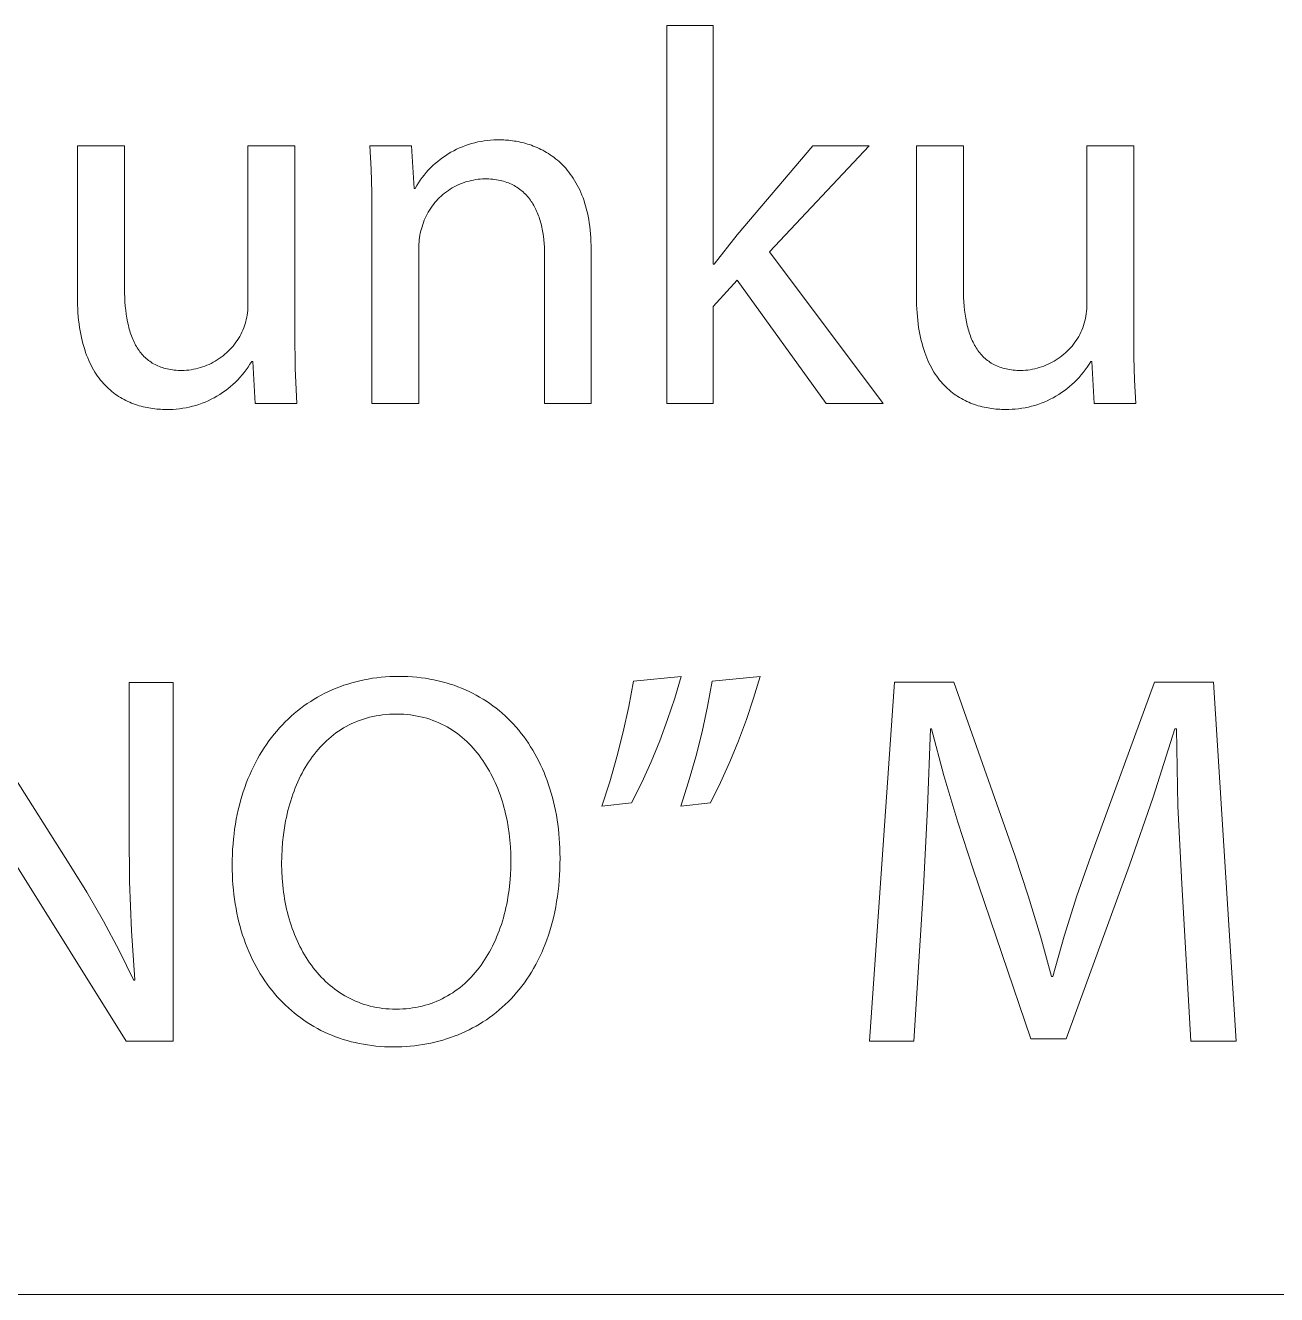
# Model space of a CAD drawing. Header units: millimetres. Extents: x -582 to 3448, y -204 to 2611.
# Drawn here: x 2546.6 to 2641.4, y -204.3 to -108.1 of the extents above; entities that cross this region are included whole.
import ezdxf

# ---------------------------------------------------------------- set-up
doc = ezdxf.new("R2010")
doc.units = ezdxf.units.MM
doc.header["$MEASUREMENT"] = 0
doc.layers.add('Domyślny', color=7, linetype='Continuous', true_color=0x000000)

msp = doc.modelspace()

# ---------------------------------------------------------------- linework, layer by layer
at = {"layer": 'Domyślny', "color": 18, "lineweight": 15, "true_color": 0x000000}
for p, q in [((2595.187, -136.726), (2595.187, -108.073)), ((2595.187, -108.073), (2598.703, -108.073)), ((2598.703, -108.073), (2598.703, -126.164)), ((2550.532, -128.628), (2550.532, -117.194)), ((2550.532, -117.194), (2554.102, -117.194)), ((2554.102, -117.194), (2554.102, -128.011)), ((2563.456, -129.178), (2563.456, -117.194)), ((2563.456, -117.194), (2567, -117.194)), ((2567, -117.194), (2567, -131.406)), ((2572.781, -118.959), (2572.683, -117.194)), ((2572.683, -117.194), (2575.837, -117.194)), ((2575.837, -117.194), (2576.038, -120.428)), ((2579.487, -117.36), (2579.712, -117.266)), ((2579.712, -117.266), (2579.94, -117.179)), ((2579.94, -117.179), (2580.171, -117.099)), ((2580.171, -117.099), (2580.404, -117.028)), ((2580.404, -117.028), (2580.64, -116.965)), ((2580.64, -116.965), (2580.877, -116.909)), ((2580.877, -116.909), (2581.117, -116.862)), ((2581.117, -116.862), (2581.358, -116.823)), ((2581.358, -116.823), (2581.6, -116.792)), ((2581.6, -116.792), (2581.843, -116.769)), ((2581.843, -116.769), (2582.086, -116.755)), ((2582.086, -116.755), (2582.33, -116.749)), ((2582.33, -116.749), (2582.574, -116.751)), ((2582.574, -116.751), (2582.702, -116.752)), ((2582.702, -116.752), (2582.831, -116.756)), ((2582.831, -116.756), (2582.963, -116.762)), ((2582.963, -116.762), (2583.096, -116.771)), ((2583.096, -116.771), (2583.231, -116.782)), ((2583.231, -116.782), (2583.367, -116.796)), ((2583.367, -116.796), (2583.505, -116.814)), ((2583.505, -116.814), (2583.644, -116.834)), ((2583.644, -116.834), (2583.785, -116.857)), ((2583.785, -116.857), (2583.926, -116.883)), ((2583.926, -116.883), (2584.068, -116.912)), ((2584.068, -116.912), (2584.211, -116.945)), ((2584.211, -116.945), (2584.355, -116.981)), ((2584.355, -116.981), (2584.499, -117.02)), ((2584.499, -117.02), (2584.643, -117.063)), ((2584.643, -117.063), (2584.788, -117.109)), ((2584.788, -117.109), (2584.933, -117.159)), ((2584.933, -117.159), (2585.077, -117.213)), ((2585.077, -117.213), (2585.222, -117.27)), ((2585.222, -117.27), (2585.366, -117.331)), ((2585.366, -117.331), (2585.51, -117.397)), ((2600.528, -123.936), (2606.245, -117.199)), ((2610.526, -117.199), (2602.984, -125.225)), ((2606.245, -117.199), (2610.526, -117.199)), ((2614.11, -128.628), (2614.11, -117.194)), ((2614.11, -117.194), (2617.666, -117.194)), ((2617.666, -117.194), (2617.666, -128.011)), ((2627.02, -129.178), (2627.02, -117.194)), ((2627.02, -117.194), (2630.577, -117.194)), ((2630.577, -117.194), (2630.577, -131.406)), ((2577.83, -118.381), (2578.021, -118.229)), ((2578.021, -118.229), (2578.217, -118.084)), ((2578.217, -118.084), (2578.418, -117.946)), ((2578.418, -117.946), (2578.624, -117.814)), ((2578.624, -117.814), (2578.834, -117.69)), ((2578.834, -117.69), (2579.048, -117.573)), ((2579.048, -117.573), (2579.266, -117.463)), ((2579.266, -117.463), (2579.487, -117.36)), ((2585.51, -117.397), (2585.653, -117.466)), ((2585.653, -117.466), (2585.796, -117.539)), ((2585.796, -117.539), (2585.938, -117.617)), ((2585.938, -117.617), (2586.079, -117.699)), ((2586.079, -117.699), (2586.219, -117.785)), ((2586.219, -117.785), (2586.357, -117.876)), ((2586.357, -117.876), (2586.495, -117.971)), ((2586.495, -117.971), (2586.63, -118.071)), ((2586.63, -118.071), (2586.765, -118.175)), ((2586.765, -118.175), (2586.897, -118.284)), ((2586.897, -118.284), (2587.028, -118.398)), ((2572.835, -120.727), (2572.781, -118.959)), ((2576.801, -119.418), (2576.958, -119.231)), ((2576.958, -119.231), (2577.12, -119.049)), ((2577.12, -119.049), (2577.289, -118.873)), ((2577.289, -118.873), (2577.464, -118.703)), ((2577.464, -118.703), (2577.644, -118.539)), ((2577.644, -118.539), (2577.83, -118.381)), ((2587.028, -118.398), (2587.157, -118.517)), ((2587.157, -118.517), (2587.283, -118.641)), ((2587.283, -118.641), (2587.408, -118.77)), ((2587.408, -118.77), (2587.53, -118.904)), ((2587.53, -118.904), (2587.649, -119.043)), ((2587.649, -119.043), (2587.766, -119.187)), ((2587.766, -119.187), (2587.88, -119.337)), ((2576.119, -120.428), (2576.241, -120.217)), ((2576.241, -120.217), (2576.371, -120.01)), ((2576.371, -120.01), (2576.508, -119.808)), ((2576.508, -119.808), (2576.651, -119.611)), ((2576.651, -119.611), (2576.801, -119.418)), ((2579.392, -120.155), (2579.236, -120.229)), ((2579.551, -120.086), (2579.392, -120.155)), ((2579.712, -120.022), (2579.551, -120.086)), ((2579.876, -119.964), (2579.712, -120.022)), ((2580.041, -119.912), (2579.876, -119.964)), ((2580.208, -119.865), (2580.041, -119.912)), ((2580.376, -119.825), (2580.208, -119.865)), ((2580.546, -119.79), (2580.376, -119.825)), ((2580.717, -119.761), (2580.546, -119.79)), ((2580.888, -119.737), (2580.717, -119.761)), ((2581.061, -119.72), (2580.888, -119.737)), ((2581.233, -119.709), (2581.061, -119.72)), ((2581.407, -119.703), (2581.233, -119.709)), ((2581.562, -119.705), (2581.407, -119.703)), ((2581.713, -119.711), (2581.562, -119.705)), ((2581.862, -119.72), (2581.713, -119.711)), ((2582.008, -119.733), (2581.862, -119.72)), ((2582.151, -119.75), (2582.008, -119.733)), ((2582.29, -119.771), (2582.151, -119.75)), ((2582.427, -119.795), (2582.29, -119.771)), ((2582.56, -119.822), (2582.427, -119.795)), ((2582.691, -119.853), (2582.56, -119.822)), ((2582.818, -119.887), (2582.691, -119.853)), ((2582.943, -119.925), (2582.818, -119.887)), ((2583.065, -119.966), (2582.943, -119.925)), ((2583.184, -120.01), (2583.065, -119.966)), ((2583.3, -120.057), (2583.184, -120.01)), ((2583.413, -120.108), (2583.3, -120.057)), ((2583.523, -120.162), (2583.413, -120.108)), ((2583.63, -120.218), (2583.523, -120.162)), ((2583.735, -120.278), (2583.63, -120.218)), ((2587.88, -119.337), (2587.992, -119.493)), ((2587.992, -119.493), (2588.1, -119.653)), ((2588.1, -119.653), (2588.205, -119.82)), ((2588.205, -119.82), (2588.307, -119.992)), ((2588.307, -119.992), (2588.405, -120.17)), ((2588.405, -120.17), (2588.5, -120.354)), ((2572.844, -122.495), (2572.835, -120.727)), ((2576.038, -120.428), (2576.119, -120.428)), ((2577.968, -121.126), (2577.846, -121.249)), ((2578.095, -121.007), (2577.968, -121.126)), ((2578.225, -120.893), (2578.095, -121.007)), ((2578.359, -120.784), (2578.225, -120.893)), ((2578.497, -120.679), (2578.359, -120.784)), ((2578.639, -120.579), (2578.497, -120.679)), ((2578.783, -120.484), (2578.639, -120.579)), ((2578.931, -120.394), (2578.783, -120.484)), ((2579.082, -120.309), (2578.931, -120.394)), ((2579.236, -120.229), (2579.082, -120.309)), ((2583.837, -120.341), (2583.735, -120.278)), ((2583.936, -120.407), (2583.837, -120.341)), ((2584.033, -120.475), (2583.936, -120.407)), ((2584.126, -120.547), (2584.033, -120.475)), ((2584.218, -120.621), (2584.126, -120.547)), ((2584.306, -120.698), (2584.218, -120.621)), ((2584.392, -120.777), (2584.306, -120.698)), ((2584.475, -120.86), (2584.392, -120.777)), ((2584.556, -120.944), (2584.475, -120.86)), ((2584.634, -121.032), (2584.556, -120.944)), ((2584.709, -121.122), (2584.634, -121.032)), ((2584.782, -121.214), (2584.709, -121.122)), ((2588.5, -120.354), (2588.592, -120.543)), ((2588.592, -120.543), (2588.679, -120.739)), ((2588.679, -120.739), (2588.762, -120.941)), ((2588.762, -120.941), (2588.842, -121.148)), ((2588.842, -121.148), (2588.917, -121.362)), ((2577.208, -122.067), (2577.119, -122.215)), ((2577.302, -121.921), (2577.208, -122.067)), ((2577.402, -121.78), (2577.302, -121.921)), ((2577.506, -121.641), (2577.402, -121.78)), ((2577.615, -121.506), (2577.506, -121.641)), ((2577.728, -121.376), (2577.615, -121.506)), ((2577.846, -121.249), (2577.728, -121.376)), ((2584.853, -121.309), (2584.782, -121.214)), ((2584.921, -121.406), (2584.853, -121.309)), ((2584.987, -121.505), (2584.921, -121.406)), ((2585.05, -121.607), (2584.987, -121.505)), ((2585.111, -121.711), (2585.05, -121.607)), ((2585.169, -121.817), (2585.111, -121.711)), ((2585.225, -121.925), (2585.169, -121.817)), ((2585.279, -122.036), (2585.225, -121.925)), ((2585.33, -122.148), (2585.279, -122.036)), ((2588.917, -121.362), (2588.988, -121.583)), ((2588.988, -121.583), (2589.055, -121.81)), ((2589.055, -121.81), (2589.117, -122.043)), ((2589.117, -122.043), (2589.174, -122.283)), ((2572.844, -136.734), (2572.844, -122.495)), ((2576.751, -122.998), (2576.694, -123.161)), ((2576.813, -122.836), (2576.751, -122.998)), ((2576.882, -122.677), (2576.813, -122.836)), ((2576.955, -122.52), (2576.882, -122.677)), ((2577.034, -122.366), (2576.955, -122.52)), ((2577.119, -122.215), (2577.034, -122.366)), ((2585.379, -122.262), (2585.33, -122.148)), ((2585.426, -122.378), (2585.379, -122.262)), ((2585.471, -122.497), (2585.426, -122.378)), ((2585.513, -122.616), (2585.471, -122.497)), ((2585.553, -122.738), (2585.513, -122.616)), ((2585.591, -122.862), (2585.553, -122.738)), ((2585.627, -122.987), (2585.591, -122.862)), ((2585.661, -123.114), (2585.627, -122.987)), ((2589.174, -122.283), (2589.226, -122.529)), ((2589.226, -122.529), (2589.274, -122.782)), ((2589.274, -122.782), (2589.316, -123.042)), ((2589.316, -123.042), (2589.353, -123.309)), ((2576.481, -123.982), (2576.454, -124.149)), ((2576.513, -123.817), (2576.481, -123.982)), ((2576.551, -123.652), (2576.513, -123.817)), ((2576.594, -123.489), (2576.551, -123.652)), ((2576.642, -123.327), (2576.594, -123.489)), ((2576.694, -123.161), (2576.642, -123.327)), ((2585.692, -123.242), (2585.661, -123.114)), ((2585.722, -123.372), (2585.692, -123.242)), ((2585.749, -123.503), (2585.722, -123.372)), ((2585.798, -123.77), (2585.749, -123.503)), ((2585.839, -124.043), (2585.798, -123.77)), ((2585.872, -124.321), (2585.839, -124.043)), ((2589.353, -123.309), (2589.385, -123.583)), ((2589.385, -123.583), (2589.411, -123.863)), ((2589.411, -123.863), (2589.432, -124.151)), ((2598.783, -126.164), (2600.528, -123.936)), ((2576.406, -124.653), (2576.4, -124.822)), ((2576.4, -124.822), (2576.401, -124.991)), ((2576.401, -124.991), (2576.401, -136.734)), ((2576.416, -124.485), (2576.406, -124.653)), ((2576.433, -124.317), (2576.416, -124.485)), ((2576.454, -124.149), (2576.433, -124.317)), ((2585.897, -124.603), (2585.872, -124.321)), ((2585.915, -124.89), (2585.897, -124.603)), ((2585.926, -125.18), (2585.915, -124.89)), ((2589.432, -124.151), (2589.447, -124.446)), ((2589.447, -124.446), (2589.456, -124.749)), ((2589.456, -124.749), (2589.459, -125.058)), ((2585.929, -125.474), (2585.926, -125.18)), ((2585.929, -136.734), (2585.929, -125.474)), ((2589.459, -125.058), (2589.459, -136.734)), ((2602.984, -125.225), (2611.573, -136.726)), ((2598.703, -126.164), (2598.783, -126.164)), ((2600.528, -127.372), (2598.703, -129.385)), ((2607.265, -136.726), (2600.528, -127.372)), ((2550.543, -129.255), (2550.532, -128.628)), ((2554.102, -128.011), (2554.106, -128.354)), ((2554.106, -128.354), (2554.116, -128.691)), ((2554.116, -128.691), (2554.133, -129.02)), ((2614.12, -129.255), (2614.11, -128.628)), ((2617.666, -128.011), (2617.67, -128.354)), ((2617.67, -128.354), (2617.68, -128.691)), ((2617.68, -128.691), (2617.697, -129.02)), ((2550.556, -129.557), (2550.543, -129.255)), ((2550.574, -129.852), (2550.556, -129.557)), ((2554.133, -129.02), (2554.157, -129.341)), ((2554.157, -129.341), (2554.189, -129.654)), ((2554.189, -129.654), (2554.228, -129.96)), ((2563.415, -129.854), (2563.434, -129.686)), ((2563.434, -129.686), (2563.447, -129.517)), ((2563.447, -129.517), (2563.454, -129.348)), ((2563.454, -129.348), (2563.456, -129.178)), ((2598.703, -129.385), (2598.703, -136.726)), ((2614.134, -129.557), (2614.12, -129.255)), ((2614.152, -129.852), (2614.134, -129.557)), ((2617.697, -129.02), (2617.721, -129.341)), ((2617.721, -129.341), (2617.752, -129.654)), ((2617.752, -129.654), (2617.792, -129.96)), ((2626.971, -129.92), (2626.993, -129.735)), ((2626.993, -129.735), (2627.008, -129.55)), ((2627.008, -129.55), (2627.017, -129.364)), ((2627.017, -129.364), (2627.02, -129.178)), ((2550.598, -130.14), (2550.574, -129.852)), ((2550.626, -130.42), (2550.598, -130.14)), ((2550.659, -130.694), (2550.626, -130.42)), ((2550.696, -130.96), (2550.659, -130.694)), ((2554.228, -129.96), (2554.274, -130.256)), ((2554.274, -130.256), (2554.329, -130.544)), ((2554.329, -130.544), (2554.391, -130.823)), ((2563.19, -130.844), (2563.241, -130.682)), ((2563.241, -130.682), (2563.287, -130.519)), ((2563.287, -130.519), (2563.327, -130.354)), ((2563.327, -130.354), (2563.362, -130.189)), ((2563.362, -130.189), (2563.391, -130.022)), ((2563.391, -130.022), (2563.415, -129.854)), ((2614.175, -130.14), (2614.152, -129.852)), ((2614.203, -130.42), (2614.175, -130.14)), ((2614.236, -130.694), (2614.203, -130.42)), ((2614.274, -130.96), (2614.236, -130.694)), ((2617.792, -129.96), (2617.838, -130.256)), ((2617.838, -130.256), (2617.893, -130.544)), ((2617.893, -130.544), (2617.955, -130.823)), ((2626.77, -130.827), (2626.822, -130.648)), ((2626.822, -130.648), (2626.869, -130.468)), ((2626.869, -130.468), (2626.909, -130.287)), ((2626.909, -130.287), (2626.943, -130.104)), ((2626.943, -130.104), (2626.971, -129.92)), ((2550.739, -131.22), (2550.696, -130.96)), ((2550.785, -131.473), (2550.739, -131.22)), ((2550.837, -131.719), (2550.785, -131.473)), ((2550.892, -131.959), (2550.837, -131.719)), ((2554.391, -130.823), (2554.426, -130.959)), ((2554.426, -130.959), (2554.462, -131.093)), ((2554.462, -131.093), (2554.501, -131.225)), ((2554.501, -131.225), (2554.541, -131.354)), ((2554.541, -131.354), (2554.584, -131.48)), ((2554.584, -131.48), (2554.629, -131.604)), ((2554.629, -131.604), (2554.676, -131.726)), ((2554.676, -131.726), (2554.725, -131.845)), ((2562.736, -131.794), (2562.826, -131.641)), ((2562.826, -131.641), (2562.912, -131.486)), ((2562.912, -131.486), (2562.991, -131.328)), ((2562.991, -131.328), (2563.066, -131.167)), ((2563.066, -131.167), (2563.134, -131.003)), ((2563.134, -131.003), (2563.19, -130.844)), ((2567, -131.406), (2567.034, -134.065)), ((2614.316, -131.22), (2614.274, -130.96)), ((2614.363, -131.473), (2614.316, -131.22)), ((2614.414, -131.719), (2614.363, -131.473)), ((2614.469, -131.959), (2614.414, -131.719)), ((2617.955, -130.823), (2617.99, -130.959)), ((2617.99, -130.959), (2618.026, -131.093)), ((2618.026, -131.093), (2618.064, -131.225)), ((2618.064, -131.225), (2618.105, -131.354)), ((2618.105, -131.354), (2618.148, -131.48)), ((2618.148, -131.48), (2618.193, -131.604)), ((2618.193, -131.604), (2618.24, -131.726)), ((2618.24, -131.726), (2618.289, -131.845)), ((2626.309, -131.793), (2626.401, -131.641)), ((2626.401, -131.641), (2626.487, -131.486)), ((2626.487, -131.486), (2626.567, -131.327)), ((2626.567, -131.327), (2626.642, -131.167)), ((2626.642, -131.167), (2626.712, -131.003)), ((2626.712, -131.003), (2626.77, -130.827)), ((2630.577, -131.406), (2630.585, -133.179)), ((2550.952, -132.191), (2550.892, -131.959)), ((2551.015, -132.418), (2550.952, -132.191)), ((2551.083, -132.638), (2551.015, -132.418)), ((2551.155, -132.851), (2551.083, -132.638)), ((2554.725, -131.845), (2554.777, -131.962)), ((2554.777, -131.962), (2554.831, -132.076)), ((2554.831, -132.076), (2554.887, -132.188)), ((2554.887, -132.188), (2554.945, -132.297)), ((2554.945, -132.297), (2555.006, -132.403)), ((2555.006, -132.403), (2555.069, -132.507)), ((2555.069, -132.507), (2555.134, -132.607)), ((2555.134, -132.607), (2555.202, -132.706)), ((2555.202, -132.706), (2555.272, -132.801)), ((2561.963, -132.76), (2562.087, -132.634)), ((2562.087, -132.634), (2562.207, -132.503)), ((2562.207, -132.503), (2562.323, -132.369)), ((2562.323, -132.369), (2562.433, -132.231)), ((2562.433, -132.231), (2562.539, -132.088)), ((2562.539, -132.088), (2562.64, -131.943)), ((2562.64, -131.943), (2562.736, -131.794)), ((2614.529, -132.191), (2614.469, -131.959)), ((2614.593, -132.418), (2614.529, -132.191)), ((2614.66, -132.638), (2614.593, -132.418)), ((2614.732, -132.851), (2614.66, -132.638)), ((2618.289, -131.845), (2618.341, -131.962)), ((2618.341, -131.962), (2618.394, -132.076)), ((2618.394, -132.076), (2618.451, -132.188)), ((2618.451, -132.188), (2618.509, -132.297)), ((2618.509, -132.297), (2618.57, -132.403)), ((2618.57, -132.403), (2618.633, -132.507)), ((2618.633, -132.507), (2618.698, -132.607)), ((2618.698, -132.607), (2618.766, -132.706)), ((2618.766, -132.706), (2618.836, -132.801)), ((2625.533, -132.758), (2625.658, -132.632)), ((2625.658, -132.632), (2625.778, -132.502)), ((2625.778, -132.502), (2625.894, -132.368)), ((2625.894, -132.368), (2626.005, -132.23)), ((2626.005, -132.23), (2626.112, -132.088)), ((2626.112, -132.088), (2626.213, -131.942)), ((2626.213, -131.942), (2626.309, -131.793)), ((2551.23, -133.059), (2551.155, -132.851)), ((2551.31, -133.26), (2551.23, -133.059)), ((2551.392, -133.455), (2551.31, -133.26)), ((2551.479, -133.644), (2551.392, -133.455)), ((2551.568, -133.827), (2551.479, -133.644)), ((2555.272, -132.801), (2555.344, -132.893)), ((2555.344, -132.893), (2555.419, -132.983)), ((2555.419, -132.983), (2555.497, -133.07)), ((2555.497, -133.07), (2555.577, -133.154)), ((2555.577, -133.154), (2555.659, -133.235)), ((2555.659, -133.235), (2555.744, -133.313)), ((2555.744, -133.313), (2555.832, -133.388)), ((2555.832, -133.388), (2555.922, -133.46)), ((2555.922, -133.46), (2556.015, -133.529)), ((2556.015, -133.529), (2556.11, -133.595)), ((2556.11, -133.595), (2556.208, -133.658)), ((2556.208, -133.658), (2556.309, -133.718)), ((2560.51, -133.759), (2560.67, -133.683)), ((2560.67, -133.683), (2560.827, -133.601)), ((2560.827, -133.601), (2560.981, -133.513)), ((2560.981, -133.513), (2561.132, -133.42)), ((2561.132, -133.42), (2561.28, -133.323)), ((2561.28, -133.323), (2561.424, -133.22)), ((2561.424, -133.22), (2561.565, -133.112)), ((2561.565, -133.112), (2561.701, -132.999)), ((2561.701, -132.999), (2561.834, -132.882)), ((2561.834, -132.882), (2561.963, -132.76)), ((2563.738, -133.54), (2563.608, -133.754)), ((2563.819, -133.54), (2563.738, -133.54)), ((2564.007, -136.721), (2563.819, -133.54)), ((2614.808, -133.059), (2614.732, -132.851)), ((2614.887, -133.26), (2614.808, -133.059)), ((2614.97, -133.455), (2614.887, -133.26)), ((2615.056, -133.644), (2614.97, -133.455)), ((2615.146, -133.827), (2615.056, -133.644)), ((2618.836, -132.801), (2618.908, -132.893)), ((2618.908, -132.893), (2618.983, -132.983)), ((2618.983, -132.983), (2619.061, -133.07)), ((2619.061, -133.07), (2619.141, -133.154)), ((2619.141, -133.154), (2619.223, -133.235)), ((2619.223, -133.235), (2619.308, -133.313)), ((2619.308, -133.313), (2619.396, -133.388)), ((2619.396, -133.388), (2619.486, -133.46)), ((2619.486, -133.46), (2619.579, -133.529)), ((2619.579, -133.529), (2619.674, -133.595)), ((2619.674, -133.595), (2619.772, -133.658)), ((2619.772, -133.658), (2619.873, -133.718)), ((2624.076, -133.757), (2624.237, -133.68)), ((2624.237, -133.68), (2624.394, -133.598)), ((2624.394, -133.598), (2624.548, -133.511)), ((2624.548, -133.511), (2624.7, -133.418)), ((2624.7, -133.418), (2624.848, -133.321)), ((2624.848, -133.321), (2624.992, -133.218)), ((2624.992, -133.218), (2625.133, -133.11)), ((2625.133, -133.11), (2625.27, -132.997)), ((2625.27, -132.997), (2625.404, -132.88)), ((2625.404, -132.88), (2625.533, -132.758)), ((2627.316, -133.54), (2627.185, -133.754)), ((2627.396, -133.54), (2627.316, -133.54)), ((2627.584, -136.721), (2627.396, -133.54)), ((2630.585, -133.179), (2630.639, -134.951)), ((2551.662, -134.004), (2551.568, -133.827)), ((2551.758, -134.175), (2551.662, -134.004)), ((2551.857, -134.341), (2551.758, -134.175)), ((2551.96, -134.501), (2551.857, -134.341)), ((2552.065, -134.655), (2551.96, -134.501)), ((2556.309, -133.718), (2556.412, -133.774)), ((2556.412, -133.774), (2556.518, -133.828)), ((2556.518, -133.828), (2556.627, -133.878)), ((2556.627, -133.878), (2556.739, -133.925)), ((2556.739, -133.925), (2556.853, -133.968)), ((2556.853, -133.968), (2556.97, -134.009)), ((2556.97, -134.009), (2557.09, -134.046)), ((2557.09, -134.046), (2557.213, -134.079)), ((2557.213, -134.079), (2557.339, -134.109)), ((2557.339, -134.109), (2557.468, -134.136)), ((2557.468, -134.136), (2557.599, -134.159)), ((2557.599, -134.159), (2557.734, -134.179)), ((2557.734, -134.179), (2557.871, -134.195)), ((2557.871, -134.195), (2558.011, -134.208)), ((2558.011, -134.208), (2558.155, -134.217)), ((2558.155, -134.217), (2558.301, -134.223)), ((2558.301, -134.223), (2558.451, -134.224)), ((2558.451, -134.224), (2558.628, -134.219)), ((2558.628, -134.219), (2558.805, -134.207)), ((2558.805, -134.207), (2558.981, -134.189)), ((2558.981, -134.189), (2559.156, -134.165)), ((2559.156, -134.165), (2559.331, -134.135)), ((2559.331, -134.135), (2559.505, -134.099)), ((2559.505, -134.099), (2559.677, -134.057)), ((2559.677, -134.057), (2559.847, -134.009)), ((2559.847, -134.009), (2560.016, -133.955)), ((2560.016, -133.955), (2560.183, -133.896)), ((2560.183, -133.896), (2560.348, -133.83)), ((2560.348, -133.83), (2560.51, -133.759)), ((2563.014, -134.562), (2562.849, -134.751)), ((2563.173, -134.368), (2563.014, -134.562)), ((2563.325, -134.168), (2563.173, -134.368)), ((2563.47, -133.964), (2563.325, -134.168)), ((2563.608, -133.754), (2563.47, -133.964)), ((2567.034, -134.065), (2567.161, -136.721)), ((2615.239, -134.004), (2615.146, -133.827)), ((2615.335, -134.175), (2615.239, -134.004)), ((2615.435, -134.341), (2615.335, -134.175)), ((2615.537, -134.501), (2615.435, -134.341)), ((2615.643, -134.655), (2615.537, -134.501)), ((2619.873, -133.718), (2619.976, -133.774)), ((2619.976, -133.774), (2620.082, -133.828)), ((2620.082, -133.828), (2620.191, -133.878)), ((2620.191, -133.878), (2620.303, -133.925)), ((2620.303, -133.925), (2620.417, -133.968)), ((2620.417, -133.968), (2620.534, -134.009)), ((2620.534, -134.009), (2620.654, -134.046)), ((2620.654, -134.046), (2620.777, -134.079)), ((2620.777, -134.079), (2620.903, -134.109)), ((2620.903, -134.109), (2621.032, -134.136)), ((2621.032, -134.136), (2621.163, -134.159)), ((2621.163, -134.159), (2621.297, -134.179)), ((2621.297, -134.179), (2621.435, -134.195)), ((2621.435, -134.195), (2621.575, -134.208)), ((2621.575, -134.208), (2621.719, -134.217)), ((2621.719, -134.217), (2621.865, -134.223)), ((2621.865, -134.223), (2622.015, -134.224)), ((2622.015, -134.224), (2622.192, -134.218)), ((2622.192, -134.218), (2622.369, -134.206)), ((2622.369, -134.206), (2622.545, -134.188)), ((2622.545, -134.188), (2622.721, -134.164)), ((2622.721, -134.164), (2622.896, -134.134)), ((2622.896, -134.134), (2623.07, -134.097)), ((2623.07, -134.097), (2623.242, -134.055)), ((2623.242, -134.055), (2623.413, -134.007)), ((2623.413, -134.007), (2623.582, -133.953)), ((2623.582, -133.953), (2623.749, -133.894)), ((2623.749, -133.894), (2623.914, -133.828)), ((2623.914, -133.828), (2624.076, -133.757)), ((2626.591, -134.561), (2626.425, -134.75)), ((2626.749, -134.367), (2626.591, -134.561)), ((2626.901, -134.168), (2626.749, -134.367)), ((2627.047, -133.963), (2626.901, -134.168)), ((2627.185, -133.754), (2627.047, -133.963)), ((2552.173, -134.804), (2552.065, -134.655)), ((2552.284, -134.948), (2552.173, -134.804)), ((2552.398, -135.086), (2552.284, -134.948)), ((2552.514, -135.219), (2552.398, -135.086)), ((2552.633, -135.346), (2552.514, -135.219)), ((2552.754, -135.469), (2552.633, -135.346)), ((2552.877, -135.587), (2552.754, -135.469)), ((2553.002, -135.7), (2552.877, -135.587)), ((2561.933, -135.606), (2561.733, -135.757)), ((2562.128, -135.447), (2561.933, -135.606)), ((2562.317, -135.283), (2562.128, -135.447)), ((2562.5, -135.112), (2562.317, -135.283)), ((2562.678, -134.934), (2562.5, -135.112)), ((2562.849, -134.751), (2562.678, -134.934)), ((2615.751, -134.804), (2615.643, -134.655)), ((2615.862, -134.948), (2615.751, -134.804)), ((2615.975, -135.086), (2615.862, -134.948)), ((2616.091, -135.219), (2615.975, -135.086)), ((2616.21, -135.346), (2616.091, -135.219)), ((2616.331, -135.469), (2616.21, -135.346)), ((2616.454, -135.587), (2616.331, -135.469)), ((2616.579, -135.7), (2616.454, -135.587)), ((2625.509, -135.603), (2625.309, -135.755)), ((2625.703, -135.445), (2625.509, -135.603)), ((2625.893, -135.281), (2625.703, -135.445)), ((2626.076, -135.11), (2625.893, -135.281)), ((2626.254, -134.933), (2626.076, -135.11)), ((2626.425, -134.75), (2626.254, -134.933)), ((2630.639, -134.951), (2630.738, -136.721)), ((2553.129, -135.807), (2553.002, -135.7)), ((2553.259, -135.911), (2553.129, -135.807)), ((2553.39, -136.009), (2553.259, -135.911)), ((2553.523, -136.103), (2553.39, -136.009)), ((2553.657, -136.192), (2553.523, -136.103)), ((2553.793, -136.277), (2553.657, -136.192)), ((2553.931, -136.357), (2553.793, -136.277)), ((2554.07, -136.433), (2553.931, -136.357)), ((2554.21, -136.505), (2554.07, -136.433)), ((2554.351, -136.573), (2554.21, -136.505)), ((2560.436, -136.516), (2560.206, -136.616)), ((2560.662, -136.408), (2560.436, -136.516)), ((2560.885, -136.292), (2560.662, -136.408)), ((2561.104, -136.17), (2560.885, -136.292)), ((2561.318, -136.039), (2561.104, -136.17)), ((2561.528, -135.902), (2561.318, -136.039)), ((2561.733, -135.757), (2561.528, -135.902)), ((2616.707, -135.807), (2616.579, -135.7)), ((2616.836, -135.911), (2616.707, -135.807)), ((2616.967, -136.009), (2616.836, -135.911)), ((2617.1, -136.103), (2616.967, -136.009)), ((2617.234, -136.192), (2617.1, -136.103)), ((2617.371, -136.277), (2617.234, -136.192)), ((2617.508, -136.357), (2617.371, -136.277)), ((2617.647, -136.433), (2617.508, -136.357)), ((2617.787, -136.505), (2617.647, -136.433)), ((2617.928, -136.573), (2617.787, -136.505)), ((2624.012, -136.513), (2623.782, -136.613)), ((2624.239, -136.405), (2624.012, -136.513)), ((2624.461, -136.29), (2624.239, -136.405)), ((2624.68, -136.167), (2624.461, -136.29)), ((2624.894, -136.037), (2624.68, -136.167)), ((2625.104, -135.899), (2624.894, -136.037)), ((2625.309, -135.755), (2625.104, -135.899)), ((2554.494, -136.636), (2554.351, -136.573)), ((2554.637, -136.696), (2554.494, -136.636)), ((2554.781, -136.752), (2554.637, -136.696)), ((2554.926, -136.804), (2554.781, -136.752)), ((2555.072, -136.852), (2554.926, -136.804)), ((2555.218, -136.896), (2555.072, -136.852)), ((2555.365, -136.937), (2555.218, -136.896)), ((2555.512, -136.975), (2555.365, -136.937)), ((2555.659, -137.008), (2555.512, -136.975)), ((2555.806, -137.039), (2555.659, -137.008)), ((2555.954, -137.066), (2555.806, -137.039)), ((2556.102, -137.09), (2555.954, -137.066)), ((2556.249, -137.111), (2556.102, -137.09)), ((2556.396, -137.129), (2556.249, -137.111)), ((2556.543, -137.144), (2556.396, -137.129)), ((2556.69, -137.156), (2556.543, -137.144)), ((2556.836, -137.165), (2556.69, -137.156)), ((2556.981, -137.172), (2556.836, -137.165)), ((2557.126, -137.176), (2556.981, -137.172)), ((2557.27, -137.177), (2557.126, -137.176)), ((2557.52, -137.176), (2557.27, -137.177)), ((2557.771, -137.168), (2557.52, -137.176)), ((2558.021, -137.15), (2557.771, -137.168)), ((2558.271, -137.124), (2558.021, -137.15)), ((2558.519, -137.09), (2558.271, -137.124)), ((2558.767, -137.047), (2558.519, -137.09)), ((2559.012, -136.995), (2558.767, -137.047)), ((2559.256, -136.936), (2559.012, -136.995)), ((2559.497, -136.868), (2559.256, -136.936)), ((2559.736, -136.792), (2559.497, -136.868)), ((2559.973, -136.708), (2559.736, -136.792)), ((2560.206, -136.616), (2559.973, -136.708)), ((2567.161, -136.721), (2564.007, -136.721)), ((2576.401, -136.734), (2572.844, -136.734)), ((2589.459, -136.734), (2585.929, -136.734)), ((2598.703, -136.726), (2595.187, -136.726)), ((2611.573, -136.726), (2607.265, -136.726)), ((2618.071, -136.636), (2617.928, -136.573)), ((2618.214, -136.696), (2618.071, -136.636)), ((2618.358, -136.752), (2618.214, -136.696)), ((2618.503, -136.804), (2618.358, -136.752)), ((2618.649, -136.852), (2618.503, -136.804)), ((2618.795, -136.896), (2618.649, -136.852)), ((2618.942, -136.937), (2618.795, -136.896)), ((2619.089, -136.975), (2618.942, -136.937)), ((2619.236, -137.008), (2619.089, -136.975)), ((2619.384, -137.039), (2619.236, -137.008)), ((2619.531, -137.066), (2619.384, -137.039)), ((2619.679, -137.09), (2619.531, -137.066)), ((2619.826, -137.111), (2619.679, -137.09)), ((2619.974, -137.129), (2619.826, -137.111)), ((2620.12, -137.144), (2619.974, -137.129)), ((2620.267, -137.156), (2620.12, -137.144)), ((2620.413, -137.165), (2620.267, -137.156)), ((2620.558, -137.172), (2620.413, -137.165)), ((2620.703, -137.176), (2620.558, -137.172)), ((2620.847, -137.177), (2620.703, -137.176)), ((2621.098, -137.176), (2620.847, -137.177)), ((2621.348, -137.167), (2621.098, -137.176)), ((2621.598, -137.149), (2621.348, -137.167)), ((2621.848, -137.123), (2621.598, -137.149)), ((2622.096, -137.088), (2621.848, -137.123)), ((2622.343, -137.045), (2622.096, -137.088)), ((2622.589, -136.994), (2622.343, -137.045)), ((2622.832, -136.934), (2622.589, -136.994)), ((2623.074, -136.866), (2622.832, -136.934)), ((2623.313, -136.79), (2623.074, -136.866)), ((2623.549, -136.705), (2623.313, -136.79)), ((2623.782, -136.613), (2623.549, -136.705)), ((2630.738, -136.721), (2627.584, -136.721)), ((2571.943, -157.731), (2572.257, -157.663)), ((2572.257, -157.663), (2572.575, -157.602)), ((2572.575, -157.602), (2572.896, -157.55)), ((2572.896, -157.55), (2573.22, -157.505)), ((2573.22, -157.505), (2573.548, -157.469)), ((2573.548, -157.469), (2573.878, -157.44)), ((2573.878, -157.44), (2574.212, -157.42)), ((2574.212, -157.42), (2574.549, -157.407)), ((2574.549, -157.407), (2574.888, -157.403)), ((2574.888, -157.403), (2575.234, -157.407)), ((2575.234, -157.407), (2575.576, -157.42)), ((2575.576, -157.42), (2575.914, -157.44)), ((2575.914, -157.44), (2576.248, -157.469)), ((2576.248, -157.469), (2576.578, -157.506)), ((2576.578, -157.506), (2576.904, -157.55)), ((2576.904, -157.55), (2577.226, -157.603)), ((2577.226, -157.603), (2577.544, -157.663)), ((2577.544, -157.663), (2577.857, -157.731)), ((2592.658, -157.771), (2596.282, -157.408)), ((2596.282, -157.408), (2595.795, -159.054)), ((2598.617, -157.771), (2602.254, -157.408)), ((2602.254, -157.408), (2601.766, -159.053)), ((2541.204, -157.859), (2549.914, -171.615)), ((2554.463, -169.227), (2554.463, -157.859)), ((2554.463, -157.859), (2557.792, -157.859)), ((2557.792, -157.859), (2557.792, -185.036)), ((2569.007, -158.827), (2569.283, -158.685)), ((2569.283, -158.685), (2569.562, -158.549)), ((2569.562, -158.549), (2569.846, -158.421)), ((2569.846, -158.421), (2570.134, -158.3)), ((2570.134, -158.3), (2570.426, -158.186)), ((2570.426, -158.186), (2570.722, -158.08)), ((2570.722, -158.08), (2571.022, -157.981)), ((2571.022, -157.981), (2571.325, -157.89)), ((2571.325, -157.89), (2571.632, -157.807)), ((2571.632, -157.807), (2571.943, -157.731)), ((2577.857, -157.731), (2578.166, -157.807)), ((2578.166, -157.807), (2578.471, -157.891)), ((2578.471, -157.891), (2578.771, -157.981)), ((2578.771, -157.981), (2579.067, -158.08)), ((2579.067, -158.08), (2579.358, -158.185)), ((2579.358, -158.185), (2579.645, -158.298)), ((2579.645, -158.298), (2579.927, -158.418)), ((2579.927, -158.418), (2580.205, -158.546)), ((2580.205, -158.546), (2580.478, -158.68)), ((2580.478, -158.68), (2580.746, -158.821)), ((2592.303, -159.695), (2592.658, -157.771)), ((2598.274, -159.696), (2598.617, -157.771)), ((2610.56, -185.041), (2612.452, -157.851)), ((2612.452, -157.851), (2616.935, -157.851)), ((2616.935, -157.851), (2621.578, -171.017)), ((2627.309, -171.017), (2632.154, -157.851)), ((2632.154, -157.851), (2636.623, -157.851)), ((2636.623, -157.851), (2638.327, -185.041)), ((2567.447, -159.831), (2567.696, -159.647)), ((2567.696, -159.647), (2567.949, -159.469)), ((2567.949, -159.469), (2568.207, -159.298)), ((2568.207, -159.298), (2568.469, -159.134)), ((2568.469, -159.134), (2568.736, -158.977)), ((2568.736, -158.977), (2569.007, -158.827)), ((2580.746, -158.821), (2581.009, -158.969)), ((2581.009, -158.969), (2581.268, -159.124)), ((2581.268, -159.124), (2581.521, -159.286)), ((2581.521, -159.286), (2581.77, -159.455)), ((2581.77, -159.455), (2582.014, -159.63)), ((2582.014, -159.63), (2582.252, -159.811)), ((2595.795, -159.054), (2595.251, -160.682)), ((2601.766, -159.053), (2601.223, -160.68)), ((2566.502, -160.636), (2566.731, -160.425)), ((2566.731, -160.425), (2566.965, -160.22)), ((2566.965, -160.22), (2567.204, -160.022)), ((2567.204, -160.022), (2567.447, -159.831)), ((2572.439, -160.568), (2572.207, -160.638)), ((2572.675, -160.505), (2572.439, -160.568)), ((2572.915, -160.449), (2572.675, -160.505)), ((2573.159, -160.4), (2572.915, -160.449)), ((2573.408, -160.358), (2573.159, -160.4)), ((2573.66, -160.324), (2573.408, -160.358)), ((2573.917, -160.297), (2573.66, -160.324)), ((2574.179, -160.277), (2573.917, -160.297)), ((2574.444, -160.266), (2574.179, -160.277)), ((2574.714, -160.262), (2574.444, -160.266)), ((2574.986, -160.266), (2574.714, -160.262)), ((2575.255, -160.278), (2574.986, -160.266)), ((2575.518, -160.298), (2575.255, -160.278)), ((2575.778, -160.327), (2575.518, -160.298)), ((2576.032, -160.363), (2575.778, -160.327)), ((2576.283, -160.406), (2576.032, -160.363)), ((2576.529, -160.457), (2576.283, -160.406)), ((2576.77, -160.516), (2576.529, -160.457)), ((2577.007, -160.581), (2576.77, -160.516)), ((2577.24, -160.654), (2577.007, -160.581)), ((2582.252, -159.811), (2582.486, -159.999)), ((2582.486, -159.999), (2582.714, -160.193)), ((2582.714, -160.193), (2582.938, -160.394)), ((2582.938, -160.394), (2583.156, -160.601)), ((2583.156, -160.601), (2583.368, -160.814)), ((2591.886, -161.606), (2592.303, -159.695)), ((2597.864, -161.609), (2598.274, -159.696)), ((2565.435, -161.788), (2565.638, -161.545)), ((2565.638, -161.545), (2565.846, -161.308)), ((2565.846, -161.308), (2566.059, -161.078)), ((2566.059, -161.078), (2566.278, -160.854)), ((2566.278, -160.854), (2566.502, -160.636)), ((2570.314, -161.559), (2570.124, -161.692)), ((2570.507, -161.432), (2570.314, -161.559)), ((2570.705, -161.311), (2570.507, -161.432)), ((2570.907, -161.196), (2570.705, -161.311)), ((2571.113, -161.087), (2570.907, -161.196)), ((2571.323, -160.984), (2571.113, -161.087)), ((2571.538, -160.888), (2571.323, -160.984)), ((2571.757, -160.798), (2571.538, -160.888)), ((2571.98, -160.714), (2571.757, -160.798)), ((2572.207, -160.638), (2571.98, -160.714)), ((2577.468, -160.734), (2577.24, -160.654)), ((2577.692, -160.82), (2577.468, -160.734)), ((2577.911, -160.913), (2577.692, -160.82)), ((2578.126, -161.013), (2577.911, -160.913)), ((2578.336, -161.119), (2578.126, -161.013)), ((2578.543, -161.231), (2578.336, -161.119)), ((2578.744, -161.35), (2578.543, -161.231)), ((2578.942, -161.474), (2578.744, -161.35)), ((2579.135, -161.604), (2578.942, -161.474)), ((2583.368, -160.814), (2583.576, -161.033)), ((2583.576, -161.033), (2583.778, -161.258)), ((2583.778, -161.258), (2583.974, -161.489)), ((2583.974, -161.489), (2584.165, -161.726)), ((2595.251, -160.682), (2594.651, -162.29)), ((2601.223, -160.68), (2600.625, -162.288)), ((2615.163, -161.368), (2614.956, -167.382)), ((2615.244, -161.368), (2615.163, -161.368)), ((2616.189, -164.918), (2615.244, -161.368)), ((2633.684, -161.368), (2632.055, -166.564)), ((2633.804, -161.368), (2633.684, -161.368)), ((2633.916, -167.242), (2633.804, -161.368)), ((2564.861, -162.555), (2565.046, -162.293)), ((2565.046, -162.293), (2565.238, -162.038)), ((2565.238, -162.038), (2565.435, -161.788)), ((2569.242, -162.44), (2569.078, -162.605)), ((2569.41, -162.279), (2569.242, -162.44)), ((2569.582, -162.124), (2569.41, -162.279)), ((2569.759, -161.975), (2569.582, -162.124)), ((2569.939, -161.831), (2569.759, -161.975)), ((2570.124, -161.692), (2569.939, -161.831)), ((2579.323, -161.74), (2579.135, -161.604)), ((2579.507, -161.882), (2579.323, -161.74)), ((2579.687, -162.029), (2579.507, -161.882)), ((2579.863, -162.181), (2579.687, -162.029)), ((2580.034, -162.339), (2579.863, -162.181)), ((2580.201, -162.501), (2580.034, -162.339)), ((2580.363, -162.669), (2580.201, -162.501)), ((2584.165, -161.726), (2584.351, -161.969)), ((2584.351, -161.969), (2584.531, -162.217)), ((2584.531, -162.217), (2584.705, -162.471)), ((2584.705, -162.471), (2584.874, -162.73)), ((2591.408, -163.503), (2591.886, -161.606)), ((2594.651, -162.29), (2593.996, -163.877)), ((2597.388, -163.506), (2597.864, -161.609)), ((2600.625, -162.288), (2599.973, -163.875)), ((2564.175, -163.661), (2564.337, -163.375)), ((2564.337, -163.375), (2564.506, -163.096)), ((2564.506, -163.096), (2564.68, -162.822)), ((2564.68, -162.822), (2564.861, -162.555)), ((2568.465, -163.316), (2568.323, -163.505)), ((2568.612, -163.131), (2568.465, -163.316)), ((2568.763, -162.951), (2568.612, -163.131)), ((2568.919, -162.775), (2568.763, -162.951)), ((2569.078, -162.605), (2568.919, -162.775)), ((2580.522, -162.841), (2580.363, -162.669)), ((2580.676, -163.018), (2580.522, -162.841)), ((2580.825, -163.2), (2580.676, -163.018)), ((2580.97, -163.385), (2580.825, -163.2)), ((2581.111, -163.575), (2580.97, -163.385)), ((2584.874, -162.73), (2585.036, -162.995)), ((2585.036, -162.995), (2585.194, -163.265)), ((2585.194, -163.265), (2585.345, -163.541)), ((2563.723, -164.551), (2563.868, -164.249)), ((2563.868, -164.249), (2564.018, -163.952)), ((2564.018, -163.952), (2564.175, -163.661)), ((2567.795, -164.307), (2567.674, -164.517)), ((2567.921, -164.1), (2567.795, -164.307)), ((2568.05, -163.897), (2567.921, -164.1)), ((2568.185, -163.699), (2568.05, -163.897)), ((2568.323, -163.505), (2568.185, -163.699)), ((2581.248, -163.769), (2581.111, -163.575)), ((2581.38, -163.968), (2581.248, -163.769)), ((2581.508, -164.169), (2581.38, -163.968)), ((2581.632, -164.375), (2581.508, -164.169)), ((2581.751, -164.584), (2581.632, -164.375)), ((2585.345, -163.541), (2585.49, -163.822)), ((2585.49, -163.822), (2585.63, -164.108)), ((2585.63, -164.108), (2585.763, -164.399)), ((2585.763, -164.399), (2585.891, -164.695)), ((2590.869, -165.384), (2591.408, -163.503)), ((2593.996, -163.877), (2593.287, -165.44)), ((2596.847, -165.386), (2597.388, -163.506)), ((2599.973, -163.875), (2599.268, -165.438)), ((2563.328, -165.492), (2563.454, -165.173)), ((2563.454, -165.173), (2563.585, -164.859)), ((2563.585, -164.859), (2563.723, -164.551)), ((2567.231, -165.399), (2567.131, -165.628)), ((2567.335, -165.173), (2567.231, -165.399)), ((2567.444, -164.951), (2567.335, -165.173)), ((2567.557, -164.732), (2567.444, -164.951)), ((2567.674, -164.517), (2567.557, -164.732)), ((2581.867, -164.797), (2581.751, -164.584)), ((2581.978, -165.013), (2581.867, -164.797)), ((2582.084, -165.232), (2581.978, -165.013)), ((2582.187, -165.454), (2582.084, -165.232)), ((2585.891, -164.695), (2586.012, -164.996)), ((2586.012, -164.996), (2586.127, -165.302)), ((2586.127, -165.302), (2586.236, -165.613)), ((2590.269, -167.246), (2590.869, -165.384)), ((2596.242, -167.246), (2596.847, -165.386)), ((2617.236, -168.439), (2616.189, -164.918)), ((2562.992, -166.482), (2563.098, -166.146)), ((2563.098, -166.146), (2563.21, -165.817)), ((2563.21, -165.817), (2563.328, -165.492)), ((2566.856, -166.336), (2566.773, -166.578)), ((2566.943, -166.097), (2566.856, -166.336)), ((2567.035, -165.861), (2566.943, -166.097)), ((2567.131, -165.628), (2567.035, -165.861)), ((2582.285, -165.679), (2582.187, -165.454)), ((2582.379, -165.906), (2582.285, -165.679)), ((2582.468, -166.136), (2582.379, -165.906)), ((2582.554, -166.369), (2582.468, -166.136)), ((2582.635, -166.604), (2582.554, -166.369)), ((2586.236, -165.613), (2586.339, -165.928)), ((2586.339, -165.928), (2586.436, -166.248)), ((2586.436, -166.248), (2586.526, -166.573)), ((2593.287, -165.44), (2592.524, -166.977)), ((2599.268, -165.438), (2598.51, -166.977)), ((2562.716, -167.518), (2562.801, -167.168)), ((2562.801, -167.168), (2562.893, -166.822)), ((2562.893, -166.822), (2562.992, -166.482)), ((2566.549, -167.322), (2566.483, -167.575)), ((2566.62, -167.071), (2566.549, -167.322)), ((2566.694, -166.823), (2566.62, -167.071)), ((2566.773, -166.578), (2566.694, -166.823)), ((2582.712, -166.841), (2582.635, -166.604)), ((2582.785, -167.081), (2582.712, -166.841)), ((2582.853, -167.322), (2582.785, -167.081)), ((2582.918, -167.565), (2582.853, -167.322)), ((2586.526, -166.573), (2586.61, -166.902)), ((2586.61, -166.902), (2586.687, -167.235)), ((2586.687, -167.235), (2586.758, -167.573)), ((2592.524, -166.977), (2590.269, -167.246)), ((2598.51, -166.977), (2596.242, -167.246)), ((2632.055, -166.564), (2630.248, -171.701)), ((2634.207, -173.111), (2633.916, -167.242)), ((2562.504, -168.6), (2562.567, -168.235)), ((2562.567, -168.235), (2562.638, -167.874)), ((2562.638, -167.874), (2562.716, -167.518)), ((2566.364, -168.089), (2566.311, -168.35)), ((2566.421, -167.831), (2566.364, -168.089)), ((2566.483, -167.575), (2566.421, -167.831)), ((2582.978, -167.81), (2582.918, -167.565)), ((2583.086, -168.303), (2582.978, -167.81)), ((2583.177, -168.802), (2583.086, -168.303)), ((2586.758, -167.573), (2586.823, -167.915)), ((2586.823, -167.915), (2586.88, -168.261)), ((2586.88, -168.261), (2586.932, -168.612)), ((2614.956, -167.382), (2614.64, -173.392)), ((2554.482, -172.953), (2554.463, -169.227)), ((2562.398, -169.346), (2562.447, -168.971)), ((2562.447, -168.971), (2562.504, -168.6)), ((2566.217, -168.878), (2566.14, -169.413)), ((2566.311, -168.35), (2566.217, -168.878)), ((2583.251, -169.305), (2583.177, -168.802)), ((2586.932, -168.612), (2586.976, -168.966)), ((2586.976, -168.966), (2587.014, -169.324)), ((2618.384, -171.93), (2617.236, -168.439)), ((2562.294, -170.501), (2562.321, -170.111)), ((2562.321, -170.111), (2562.356, -169.726)), ((2562.356, -169.726), (2562.398, -169.346)), ((2566.08, -169.955), (2566.038, -170.504)), ((2566.14, -169.413), (2566.08, -169.955)), ((2583.309, -169.811), (2583.251, -169.305)), ((2583.35, -170.318), (2583.309, -169.811)), ((2587.014, -169.324), (2587.045, -169.687)), ((2587.045, -169.687), (2587.069, -170.053)), ((2587.069, -170.053), (2587.087, -170.422)), ((2562.263, -171.293), (2562.275, -170.895)), ((2562.275, -170.895), (2562.294, -170.501)), ((2566.012, -171.057), (2566.004, -171.615)), ((2566.038, -170.504), (2566.012, -171.057)), ((2583.375, -170.826), (2583.35, -170.318)), ((2583.383, -171.334), (2583.375, -170.826)), ((2587.087, -170.422), (2587.097, -170.796)), ((2587.097, -170.796), (2587.101, -171.173)), ((2587.101, -171.173), (2587.097, -171.608)), ((2621.578, -171.017), (2622.584, -174.036)), ((2626.257, -174.033), (2627.309, -171.017)), ((2554.235, -185.036), (2545.606, -171.253)), ((2549.914, -171.615), (2551.243, -173.762)), ((2562.259, -171.696), (2562.263, -171.293)), ((2562.263, -172.08), (2562.259, -171.696)), ((2562.274, -172.459), (2562.263, -172.08)), ((2566.004, -171.615), (2566.013, -172.157)), ((2566.013, -172.157), (2566.04, -172.694)), ((2583.347, -172.476), (2583.374, -171.908)), ((2583.374, -171.908), (2583.383, -171.334)), ((2587.084, -172.037), (2587.064, -172.459)), ((2587.097, -171.608), (2587.084, -172.037)), ((2622.773, -184.88), (2618.384, -171.93)), ((2630.248, -171.701), (2625.457, -184.88)), ((2554.625, -176.676), (2554.482, -172.953)), ((2562.292, -172.835), (2562.274, -172.459)), ((2562.318, -173.207), (2562.292, -172.835)), ((2566.04, -172.694), (2566.086, -173.227)), ((2583.238, -173.587), (2583.301, -173.036)), ((2583.301, -173.036), (2583.347, -172.476)), ((2587.035, -172.875), (2586.999, -173.284)), ((2587.064, -172.459), (2587.035, -172.875)), ((2634.892, -185.041), (2634.207, -173.111)), ((2551.243, -173.762), (2552.501, -175.951)), ((2562.35, -173.574), (2562.318, -173.207)), ((2562.39, -173.937), (2562.35, -173.574)), ((2562.436, -174.296), (2562.39, -173.937)), ((2566.086, -173.227), (2566.115, -173.491)), ((2566.115, -173.491), (2566.149, -173.753)), ((2566.149, -173.753), (2566.188, -174.014)), ((2566.188, -174.014), (2566.231, -174.272)), ((2583.156, -174.13), (2583.238, -173.587)), ((2586.954, -173.687), (2586.902, -174.083)), ((2586.999, -173.284), (2586.954, -173.687)), ((2614.64, -173.392), (2613.915, -185.041)), ((2622.584, -174.036), (2623.501, -177.084)), ((2625.299, -177.08), (2626.257, -174.033)), ((2562.49, -174.65), (2562.436, -174.296)), ((2562.55, -175), (2562.49, -174.65)), ((2562.617, -175.346), (2562.55, -175)), ((2566.231, -174.272), (2566.278, -174.529)), ((2566.278, -174.529), (2566.33, -174.784)), ((2566.33, -174.784), (2566.386, -175.037)), ((2566.386, -175.037), (2566.447, -175.287)), ((2582.94, -175.185), (2583.001, -174.925)), ((2583.001, -174.925), (2583.057, -174.663)), ((2583.057, -174.663), (2583.109, -174.398)), ((2583.109, -174.398), (2583.156, -174.13)), ((2586.776, -174.856), (2586.701, -175.233)), ((2586.843, -174.473), (2586.776, -174.856)), ((2586.902, -174.083), (2586.843, -174.473)), ((2552.501, -175.951), (2553.687, -178.18)), ((2562.691, -175.687), (2562.617, -175.346)), ((2562.771, -176.023), (2562.691, -175.687)), ((2566.447, -175.287), (2566.512, -175.535)), ((2566.512, -175.535), (2566.581, -175.781)), ((2566.581, -175.781), (2566.654, -176.024)), ((2582.654, -176.195), (2582.732, -175.947)), ((2582.732, -175.947), (2582.806, -175.696)), ((2582.806, -175.696), (2582.875, -175.442)), ((2582.875, -175.442), (2582.94, -175.185)), ((2586.53, -175.966), (2586.434, -176.323)), ((2586.619, -175.603), (2586.53, -175.966)), ((2586.701, -175.233), (2586.619, -175.603)), ((2554.893, -180.393), (2554.625, -176.676)), ((2562.858, -176.354), (2562.771, -176.023)), ((2562.952, -176.681), (2562.858, -176.354)), ((2563.052, -177.003), (2562.952, -176.681)), ((2566.654, -176.024), (2566.732, -176.264)), ((2566.732, -176.264), (2566.814, -176.502)), ((2566.814, -176.502), (2566.901, -176.737)), ((2566.901, -176.737), (2566.991, -176.969)), ((2582.299, -177.154), (2582.394, -176.919)), ((2582.394, -176.919), (2582.485, -176.681)), ((2582.485, -176.681), (2582.572, -176.44)), ((2582.572, -176.44), (2582.654, -176.195)), ((2586.33, -176.674), (2586.22, -177.017)), ((2586.434, -176.323), (2586.33, -176.674)), ((2563.158, -177.32), (2563.052, -177.003)), ((2563.271, -177.632), (2563.158, -177.32)), ((2563.389, -177.939), (2563.271, -177.632)), ((2566.991, -176.969), (2567.086, -177.197)), ((2567.086, -177.197), (2567.186, -177.423)), ((2567.186, -177.423), (2567.289, -177.645)), ((2567.289, -177.645), (2567.396, -177.864)), ((2567.396, -177.864), (2567.508, -178.08)), ((2581.876, -178.055), (2581.988, -177.835)), ((2581.988, -177.835), (2582.096, -177.612)), ((2582.096, -177.612), (2582.2, -177.385)), ((2582.2, -177.385), (2582.299, -177.154)), ((2585.98, -177.685), (2585.849, -178.008)), ((2586.103, -177.354), (2585.98, -177.685)), ((2586.22, -177.017), (2586.103, -177.354)), ((2623.501, -177.084), (2624.33, -180.156)), ((2624.437, -180.156), (2625.299, -177.08)), ((2553.687, -178.18), (2554.799, -180.446)), ((2563.515, -178.241), (2563.389, -177.939)), ((2563.646, -178.538), (2563.515, -178.241)), ((2563.783, -178.83), (2563.646, -178.538)), ((2563.926, -179.116), (2563.783, -178.83)), ((2567.508, -178.08), (2567.624, -178.291)), ((2567.624, -178.291), (2567.744, -178.499)), ((2567.744, -178.499), (2567.868, -178.703)), ((2567.868, -178.703), (2567.996, -178.904)), ((2581.387, -178.893), (2581.515, -178.69)), ((2581.515, -178.69), (2581.64, -178.483)), ((2581.64, -178.483), (2581.76, -178.271)), ((2581.76, -178.271), (2581.876, -178.055)), ((2585.569, -178.636), (2585.42, -178.939)), ((2585.713, -178.325), (2585.569, -178.636)), ((2585.849, -178.008), (2585.713, -178.325)), ((2564.075, -179.397), (2563.926, -179.116)), ((2564.23, -179.672), (2564.075, -179.397)), ((2564.391, -179.942), (2564.23, -179.672)), ((2567.996, -178.904), (2568.129, -179.1)), ((2568.129, -179.1), (2568.265, -179.292)), ((2568.265, -179.292), (2568.405, -179.48)), ((2568.405, -179.48), (2568.55, -179.663)), ((2568.55, -179.663), (2568.698, -179.842)), ((2568.698, -179.842), (2568.851, -180.017)), ((2580.529, -180.019), (2580.682, -179.843)), ((2580.682, -179.843), (2580.831, -179.663)), ((2580.831, -179.663), (2580.976, -179.477)), ((2580.976, -179.477), (2581.117, -179.287)), ((2581.117, -179.287), (2581.254, -179.092)), ((2581.254, -179.092), (2581.387, -178.893)), ((2584.935, -179.81), (2584.761, -180.087)), ((2585.102, -179.526), (2584.935, -179.81)), ((2585.264, -179.236), (2585.102, -179.526)), ((2585.42, -178.939), (2585.264, -179.236)), ((2554.799, -180.446), (2554.893, -180.393)), ((2564.558, -180.207), (2564.391, -179.942)), ((2564.73, -180.465), (2564.558, -180.207)), ((2564.908, -180.719), (2564.73, -180.465)), ((2565.091, -180.966), (2564.908, -180.719)), ((2568.851, -180.017), (2569.007, -180.187)), ((2569.007, -180.187), (2569.168, -180.352)), ((2569.168, -180.352), (2569.332, -180.512)), ((2569.332, -180.512), (2569.5, -180.667)), ((2569.5, -180.667), (2569.673, -180.817)), ((2579.704, -180.824), (2579.877, -180.673)), ((2579.877, -180.673), (2580.046, -180.518)), ((2580.046, -180.518), (2580.211, -180.356)), ((2580.211, -180.356), (2580.372, -180.19)), ((2580.372, -180.19), (2580.529, -180.019)), ((2584.396, -180.62), (2584.205, -180.876)), ((2584.581, -180.357), (2584.396, -180.62)), ((2584.761, -180.087), (2584.581, -180.357)), ((2624.33, -180.156), (2624.437, -180.156)), ((2565.28, -181.207), (2565.091, -180.966)), ((2565.474, -181.443), (2565.28, -181.207)), ((2565.673, -181.673), (2565.474, -181.443)), ((2565.878, -181.896), (2565.673, -181.673)), ((2569.673, -180.817), (2569.849, -180.962)), ((2569.849, -180.962), (2570.029, -181.102)), ((2570.029, -181.102), (2570.212, -181.236)), ((2570.212, -181.236), (2570.4, -181.364)), ((2570.4, -181.364), (2570.592, -181.487)), ((2570.592, -181.487), (2570.787, -181.605)), ((2570.787, -181.605), (2570.986, -181.716)), ((2570.986, -181.716), (2571.189, -181.822)), ((2578.18, -181.828), (2578.384, -181.723)), ((2578.384, -181.723), (2578.584, -181.612)), ((2578.584, -181.612), (2578.78, -181.495)), ((2578.78, -181.495), (2578.973, -181.372)), ((2578.973, -181.372), (2579.161, -181.243)), ((2579.161, -181.243), (2579.346, -181.109)), ((2579.346, -181.109), (2579.527, -180.969)), ((2579.527, -180.969), (2579.704, -180.824)), ((2583.601, -181.604), (2583.388, -181.834)), ((2583.807, -181.369), (2583.601, -181.604)), ((2584.009, -181.126), (2583.807, -181.369)), ((2584.205, -180.876), (2584.009, -181.126)), ((2566.088, -182.114), (2565.878, -181.896)), ((2566.303, -182.325), (2566.088, -182.114)), ((2566.523, -182.53), (2566.303, -182.325)), ((2566.748, -182.729), (2566.523, -182.53)), ((2566.978, -182.921), (2566.748, -182.729)), ((2571.189, -181.822), (2571.396, -181.921)), ((2571.396, -181.921), (2571.606, -182.014)), ((2571.606, -182.014), (2571.82, -182.102)), ((2571.82, -182.102), (2572.038, -182.182)), ((2572.038, -182.182), (2572.259, -182.257)), ((2572.259, -182.257), (2572.485, -182.324)), ((2572.485, -182.324), (2572.713, -182.385)), ((2572.713, -182.385), (2572.946, -182.44)), ((2572.946, -182.44), (2573.182, -182.487)), ((2573.182, -182.487), (2573.422, -182.527)), ((2573.422, -182.527), (2573.665, -182.56)), ((2573.665, -182.56), (2573.912, -182.587)), ((2573.912, -182.587), (2574.162, -182.605)), ((2574.162, -182.605), (2574.416, -182.617)), ((2574.416, -182.617), (2574.673, -182.62)), ((2574.673, -182.62), (2574.933, -182.617)), ((2574.933, -182.617), (2575.188, -182.605)), ((2575.188, -182.605), (2575.441, -182.587)), ((2575.441, -182.587), (2575.689, -182.561)), ((2575.689, -182.561), (2575.934, -182.528)), ((2575.934, -182.528), (2576.175, -182.489)), ((2576.175, -182.489), (2576.413, -182.442)), ((2576.413, -182.442), (2576.647, -182.388)), ((2576.647, -182.388), (2576.877, -182.328)), ((2576.877, -182.328), (2577.103, -182.26)), ((2577.103, -182.26), (2577.326, -182.187)), ((2577.326, -182.187), (2577.545, -182.107)), ((2577.545, -182.107), (2577.761, -182.02)), ((2577.761, -182.02), (2577.972, -181.927)), ((2577.972, -181.927), (2578.18, -181.828)), ((2582.49, -182.681), (2582.254, -182.876)), ((2582.722, -182.48), (2582.49, -182.681)), ((2582.949, -182.271), (2582.722, -182.48)), ((2583.171, -182.056), (2582.949, -182.271)), ((2583.388, -181.834), (2583.171, -182.056)), ((2567.213, -183.108), (2566.978, -182.921)), ((2567.453, -183.287), (2567.213, -183.108)), ((2567.697, -183.46), (2567.453, -183.287)), ((2567.946, -183.627), (2567.697, -183.46)), ((2568.2, -183.786), (2567.946, -183.627)), ((2581.263, -183.586), (2581.004, -183.746)), ((2581.517, -183.419), (2581.263, -183.586)), ((2581.767, -183.245), (2581.517, -183.419)), ((2582.013, -183.064), (2581.767, -183.245)), ((2582.254, -182.876), (2582.013, -183.064)), ((2568.458, -183.939), (2568.2, -183.786)), ((2568.721, -184.085), (2568.458, -183.939)), ((2568.988, -184.225), (2568.721, -184.085)), ((2569.259, -184.357), (2568.988, -184.225)), ((2569.535, -184.482), (2569.259, -184.357)), ((2569.815, -184.6), (2569.535, -184.482)), ((2570.099, -184.712), (2569.815, -184.6)), ((2579.372, -184.559), (2579.088, -184.67)), ((2579.654, -184.441), (2579.372, -184.559)), ((2579.931, -184.316), (2579.654, -184.441)), ((2580.205, -184.184), (2579.931, -184.316)), ((2580.476, -184.045), (2580.205, -184.184)), ((2580.742, -183.899), (2580.476, -184.045)), ((2581.004, -183.746), (2580.742, -183.899)), ((2557.792, -185.036), (2554.235, -185.036)), ((2570.387, -184.815), (2570.099, -184.712)), ((2570.679, -184.912), (2570.387, -184.815)), ((2570.975, -185.001), (2570.679, -184.912)), ((2571.275, -185.083), (2570.975, -185.001)), ((2571.578, -185.157), (2571.275, -185.083)), ((2571.886, -185.224), (2571.578, -185.157)), ((2572.197, -185.283), (2571.886, -185.224)), ((2572.512, -185.335), (2572.197, -185.283)), ((2572.83, -185.379), (2572.512, -185.335)), ((2573.152, -185.415), (2572.83, -185.379)), ((2573.477, -185.443), (2573.152, -185.415)), ((2573.805, -185.463), (2573.477, -185.443)), ((2574.137, -185.475), (2573.805, -185.463)), ((2574.472, -185.479), (2574.137, -185.475)), ((2574.796, -185.475), (2574.472, -185.479)), ((2575.119, -185.464), (2574.796, -185.475)), ((2575.439, -185.446), (2575.119, -185.464)), ((2575.757, -185.421), (2575.439, -185.446)), ((2576.073, -185.389), (2575.757, -185.421)), ((2576.387, -185.349), (2576.073, -185.389)), ((2576.698, -185.302), (2576.387, -185.349)), ((2577.007, -185.248), (2576.698, -185.302)), ((2577.313, -185.187), (2577.007, -185.248)), ((2577.616, -185.118), (2577.313, -185.187)), ((2577.917, -185.043), (2577.616, -185.118)), ((2578.214, -184.96), (2577.917, -185.043)), ((2578.508, -184.871), (2578.214, -184.96)), ((2578.8, -184.774), (2578.508, -184.871)), ((2579.088, -184.67), (2578.8, -184.774)), ((2613.915, -185.041), (2610.56, -185.041)), ((2625.457, -184.88), (2622.773, -184.88)), ((2638.327, -185.041), (2634.892, -185.041)), ((3444.304, -204.25), (-582.112, -204.25)), ((3444.304, -204.25), (1925.068, -204.25))]:
    msp.add_line(p, q, dxfattribs=at)

doc.saveas('drawing.dxf')
